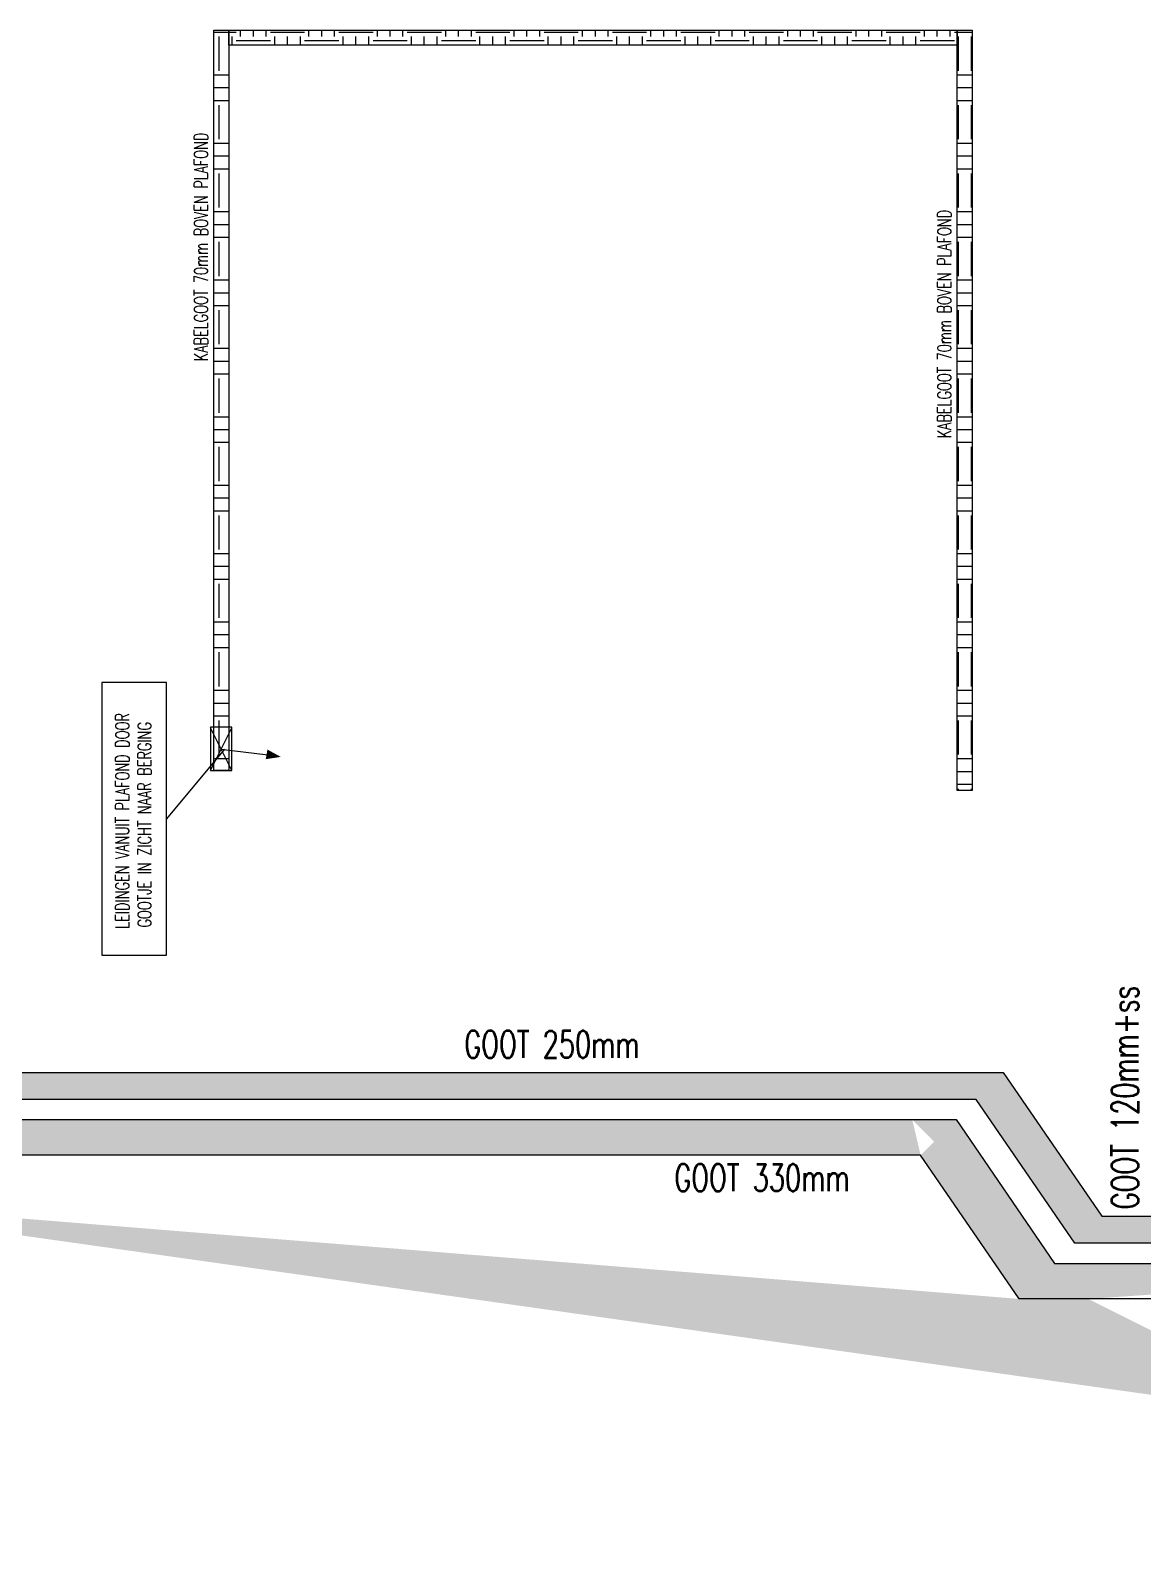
# Model space of a CAD drawing. Header units: millimetres. Extents: x -3262 to 113774, y 0 to 217478.
# Drawn here: x 79999 to 90328, y 194215 to 208251 of the extents above; entities that cross this region are included whole.
import ezdxf
from ezdxf.enums import TextEntityAlignment as Align

# ---------------------------------------------------------------- set-up
doc = ezdxf.new("R2010")
doc.units = ezdxf.units.MM
doc.header["$LTSCALE"] = 100
for name, color, linetype in [('ByLayer', 2, 'Continuous'), ('EL6131--_ENERGIEBEDR (1996)', 2, 'Continuous'), ('EL6131--_GEBOUWINST (1996)', 2, 'Continuous')]:
    doc.layers.add(name, color=color, linetype=linetype)
doc.styles.add('ROMANS', font='ROMANS', dxfattribs={"width": 0.7})

# ---------------------------------------------------------------- blocks, each defined once
blk = doc.blocks.new('*X74')
at = {"color": 0}
for p, q in [((39648, 22572), (39648, 22712)), ((39688, 22662), (40005, 22662)), ((40045, 22572), (40045, 22712)), ((40164, 22572), (40164, 22712)), ((40283, 22572), (40283, 22712)), ((40322, 22662), (40640, 22662)), ((40680, 22572), (40680, 22712)), ((40799, 22572), (40799, 22712)), ((40918, 22572), (40918, 22712)), ((40958, 22662), (41275, 22662)), ((41315, 22572), (41315, 22712)), ((41434, 22572), (41434, 22712)), ((41553, 22572), (41553, 22712)), ((41592, 22662), (41910, 22662)), ((41950, 22572), (41950, 22712)), ((42069, 22572), (42069, 22712)), ((42188, 22572), (42188, 22712)), ((42228, 22662), (42545, 22662)), ((42585, 22572), (42585, 22712)), ((42704, 22572), (42704, 22712)), ((42823, 22572), (42823, 22712)), ((42862, 22662), (43180, 22662)), ((43220, 22572), (43220, 22712)), ((43339, 22572), (43339, 22712)), ((43458, 22572), (43458, 22712)), ((43498, 22662), (43815, 22662)), ((43855, 22572), (43855, 22712)), ((43974, 22572), (43974, 22712)), ((44093, 22572), (44093, 22712)), ((44132, 22662), (44450, 22662)), ((44490, 22572), (44490, 22712)), ((44609, 22572), (44609, 22712)), ((44728, 22572), (44728, 22712)), ((44768, 22662), (45085, 22662)), ((45125, 22572), (45125, 22712)), ((45244, 22572), (45244, 22712)), ((45363, 22572), (45363, 22712)), ((45402, 22662), (45720, 22662)), ((45760, 22572), (45760, 22712)), ((45879, 22572), (45879, 22712)), ((45998, 22572), (45998, 22712)), ((46038, 22662), (46355, 22662)), ((46395, 22572), (46395, 22712)), ((46274, 22542), (46355, 22542)), ((46315, 22185), (46315, 22503)), ((46355, 22463), (46414, 22463)), ((46395, 22503), (46395, 22572)), ((46355, 22344), (46414, 22344)), ((46355, 22225), (46414, 22225)), ((46395, 21868), (46395, 22185)), ((46274, 22146), (46355, 22146)), ((46274, 22027), (46355, 22027)), ((46274, 21908), (46355, 21908)), ((46315, 21550), (46315, 21868)), ((46355, 21828), (46414, 21828)), ((46355, 21709), (46414, 21709)), ((46274, 21511), (46355, 21511)), ((46355, 21590), (46414, 21590)), ((46395, 21233), (46395, 21550)), ((46274, 21392), (46355, 21392)), ((46274, 21272), (46355, 21272)), ((46315, 20915), (46315, 21233)), ((46355, 21193), (46414, 21193)), ((46355, 21074), (46414, 21074)), ((46355, 20955), (46414, 20955)), ((46395, 20598), (46395, 20915)), ((46274, 20876), (46355, 20876)), ((46274, 20757), (46355, 20757)), ((46274, 20638), (46355, 20638)), ((46315, 20280), (46315, 20598)), ((46355, 20558), (46414, 20558)), ((46355, 20439), (46414, 20439)), ((46274, 20241), (46355, 20241)), ((46355, 20320), (46414, 20320)), ((46395, 19963), (46395, 20280)), ((46274, 20122), (46355, 20122)), ((46274, 20002), (46355, 20002)), ((46315, 19645), (46315, 19963)), ((46355, 19923), (46414, 19923)), ((46355, 19804), (46414, 19804)), ((46355, 19685), (46414, 19685)), ((46274, 19606), (46355, 19606)), ((46395, 19328), (46395, 19645)), ((46274, 19487), (46355, 19487)), ((46274, 19368), (46355, 19368)), ((46315, 19010), (46315, 19328)), ((46355, 19288), (46414, 19288)), ((46355, 19169), (46414, 19169)), ((46274, 18971), (46355, 18971)), ((46355, 19050), (46414, 19050)), ((46395, 18693), (46395, 19010)), ((46274, 18852), (46355, 18852)), ((46274, 18732), (46355, 18732)), ((46315, 18375), (46315, 18693)), ((46355, 18653), (46414, 18653)), ((46355, 18534), (46414, 18534)), ((46355, 18415), (46414, 18415)), ((46274, 18336), (46355, 18336)), ((46395, 18058), (46395, 18375)), ((46274, 18217), (46355, 18217)), ((46274, 18098), (46355, 18098)), ((46315, 17740), (46315, 18058)), ((46355, 18018), (46414, 18018)), ((46355, 17899), (46414, 17899)), ((46274, 17701), (46355, 17701)), ((46355, 17780), (46414, 17780)), ((46395, 17423), (46395, 17740)), ((46274, 17582), (46355, 17582)), ((46274, 17462), (46355, 17462)), ((46315, 17105), (46315, 17423)), ((46355, 17383), (46414, 17383)), ((46355, 17264), (46414, 17264)), ((46355, 17145), (46414, 17145)), ((46274, 17066), (46355, 17066)), ((46395, 16788), (46395, 17105)), ((46274, 16947), (46355, 16947)), ((46274, 16828), (46355, 16828)), ((46315, 16470), (46315, 16788)), ((46355, 16748), (46414, 16748)), ((46355, 16629), (46414, 16629)), ((46274, 16431), (46355, 16431)), ((46355, 16510), (46414, 16510)), ((46395, 16153), (46395, 16470)), ((46274, 16312), (46355, 16312)), ((46274, 16192), (46355, 16192)), ((46315, 15835), (46315, 16153)), ((46355, 16113), (46414, 16113)), ((46355, 15994), (46414, 15994)), ((46355, 15875), (46414, 15875)), ((39353, 15796), (39370, 15796)), ((39410, 15671), (39410, 15811)), ((39529, 15671), (39529, 15811)), ((39648, 15671), (39648, 15811)), ((39688, 15796), (40005, 15796)), ((40045, 15671), (40045, 15811)), ((40164, 15671), (40164, 15811)), ((40283, 15671), (40283, 15811)), ((40322, 15796), (40640, 15796)), ((40680, 15671), (40680, 15811)), ((40799, 15671), (40799, 15811)), ((40918, 15671), (40918, 15811)), ((40958, 15796), (41275, 15796)), ((41315, 15671), (41315, 15811)), ((41434, 15671), (41434, 15811)), ((41553, 15671), (41553, 15811)), ((41592, 15796), (41910, 15796)), ((41950, 15671), (41950, 15811)), ((42069, 15671), (42069, 15811)), ((42188, 15671), (42188, 15811)), ((42228, 15796), (42545, 15796)), ((42585, 15671), (42585, 15811)), ((42704, 15671), (42704, 15811)), ((42823, 15671), (42823, 15811)), ((42862, 15796), (43180, 15796)), ((43220, 15671), (43220, 15811)), ((43339, 15671), (43339, 15811)), ((43458, 15671), (43458, 15811)), ((43498, 15796), (43815, 15796)), ((43855, 15671), (43855, 15811)), ((43974, 15671), (43974, 15811)), ((44093, 15671), (44093, 15811)), ((44132, 15796), (44450, 15796)), ((44490, 15671), (44490, 15811)), ((44609, 15671), (44609, 15811)), ((44728, 15671), (44728, 15811)), ((44768, 15796), (45085, 15796)), ((45125, 15671), (45125, 15811)), ((45244, 15671), (45244, 15811)), ((45363, 15671), (45363, 15811)), ((45402, 15796), (45720, 15796)), ((45760, 15671), (45760, 15811)), ((45879, 15671), (45879, 15811)), ((45998, 15671), (45998, 15811)), ((46038, 15796), (46355, 15796)), ((46395, 15811), (46395, 15835)), ((46395, 15671), (46395, 15811)), ((39353, 15677), (39370, 15677)), ((39688, 15677), (40005, 15677)), ((40322, 15677), (40640, 15677)), ((40958, 15677), (41275, 15677)), ((41592, 15677), (41910, 15677)), ((42228, 15677), (42545, 15677)), ((42862, 15677), (43180, 15677)), ((43498, 15677), (43815, 15677)), ((44132, 15677), (44450, 15677)), ((44768, 15677), (45085, 15677)), ((45402, 15677), (45720, 15677)), ((46038, 15677), (46355, 15677))]:
    blk.add_line(p, q, dxfattribs=at)
blk = doc.blocks.new('NV-1')
at = {"layer": 'ByLayer'}
for p, q in [((0, 4), (7.91, 0)), ((0, 0), (7.91, 4))]:
    blk.add_line(p, q, dxfattribs=at)
blk.add_lwpolyline([(0, 0), (8, 0), (8, 4), (0, 4)], close=True, dxfattribs=at)
blk = doc.blocks.new('PIJL-IN')
at = {"layer": 'ByLayer', "color": 2}
blk.add_line((-3.08, -10.72), (-0.16, -0.31), dxfattribs=at)
blk.add_solid([(0, 0), (-1.71, -2.24), (0.01, -2.81)], dxfattribs=at)

msp = doc.modelspace()

# ---------------------------------------------------------------- hatches: boundary and pattern name
at = {"layer": 'EL6131--_ENERGIEBEDR (1996)'}
h = msp.add_hatch(dxfattribs=at)
h.set_pattern_fill('STARS', color=1, scale=25, angle=10)
h.paths.add_polyline_path([(88783, 198322), (72107, 198322), (71857, 198572), (72307, 198572), (89033, 198572), (89947, 197237), (92369, 197237), (92369, 196987), (89697, 196987)])
h = msp.add_hatch(dxfattribs=at)
h.set_pattern_fill('ZIGZAG', color=1, scale=25, angle=15)
h.set_pattern_definition([(15, (0, 0), (56.1266, 97.214124), [79.375, -79.375]), (105, (76.67, 20.54), (-97.214124, 56.1266), [79.375, -79.375])])
edge = h.paths.add_edge_path()
edge.add_line((72294, 198135), (88188, 198135))
edge.add_line((88266, 197805), (72624, 197805))
edge.add_line((89180, 196470), (88266, 197805))
edge.add_line((88596, 198135), (89510, 196800))
edge.add_line((88188, 198135), (88596, 198135))
edge.add_line((89510, 196800), (94650, 196800))
edge.add_line((89823, 196470), (89180, 196470))
edge.add_line((94320, 196470), (89823, 196470))
edge.add_line((94320, 194215), (94320, 196470))
edge.add_line((94650, 196800), (94650, 194545))
edge.add_line((97739, 194215), (94320, 194215))
edge.add_line((94650, 194545), (97739, 194545))

# ---------------------------------------------------------------- linework, layer by layer
for p, q in [((72294, 198135), (88188, 198135)), ((88188, 198135), (88596, 198135)), ((88596, 198135), (89510, 196800)), ((88266, 197805), (72624, 197805)), ((89180, 196470), (88266, 197805)), ((89510, 196800), (94650, 196800)), ((89823, 196470), (89180, 196470)), ((94320, 196470), (89823, 196470))]:
    msp.add_line(p, q, dxfattribs=at)
msp.add_lwpolyline([(88783, 198322), (88783, 198322), (88783, 198322), (72107, 198322), (72107, 198322), (72107, 198322), (71857, 198572), (72307, 198572), (72307, 198572), (89033, 198572), (89033, 198572), (89033, 198572), (89947, 197237), (92369, 197237), (92369, 196987), (89697, 196987)], close=True, dxfattribs=at)
at = {"layer": 'EL6131--_GEBOUWINST (1996)', "color": 1, "linetype": 'Continuous'}
msp.add_line((81803, 201576), (81265, 200928), dxfattribs=at)
at = {"layer": 'EL6131--_GEBOUWINST (1996)', "color": 2, "linetype": 'Continuous'}
for points in [[(81843, 208251), (81843, 201378), (81703, 201378), (81703, 208251)], [(88604, 208111), (81843, 208111), (81843, 208251), (88604, 208251)], [(88744, 208251), (88744, 201190), (88604, 201190), (88604, 208251)]]:
    msp.add_lwpolyline(points, close=True, dxfattribs=at)
at = {"layer": 'EL6131--_GEBOUWINST (1996)', "color": 3, "linetype": 'Continuous'}
msp.add_lwpolyline([(81265, 199663), (81265, 202194), (80665, 202194), (80665, 199663), (81265, 199663)], dxfattribs=at)

# ---------------------------------------------------------------- block references
at = {"layer": 'EL6131--_GEBOUWINST (1996)', "color": 1, "linetype": 'Continuous', "rotation": 90}
msp.add_blockref('*X74', (104415, 161836), dxfattribs=at)
at = {"layer": 'EL6131--_GEBOUWINST (1996)', "color": 2, "linetype": 'Continuous', "xscale": 50, "yscale": 50, "zscale": 50}
for name, p, rotation in [('NV-1', (81872, 201378), 90), ('PIJL-IN', (82325, 201503), 278.487772981763)]:
    msp.add_blockref(name, p, dxfattribs=dict(at, rotation=rotation))

# ---------------------------------------------------------------- texts
at = {"layer": 'EL6131--_ENERGIEBEDR (1996)', "color": 1, "linetype": 'Continuous', "style": 'ROMANS', "width": 0.7}
msp.add_text('GOOT 120mm+ss', height=250, rotation=90, dxfattribs=at).set_placement((90289, 197302))
for s, p in [('GOOT 250mm', (84029, 198710)), ('GOOT 330mm', (85979, 197470))]:
    msp.add_text(s, height=250, dxfattribs=at).set_placement(p)
at = {"layer": 'EL6131--_GEBOUWINST (1996)', "color": 1, "linetype": 'Continuous', "style": 'ROMANS', "width": 0.7}
for s, p in [('KABELGOOT 70mm BOVEN PLAFOND', (81585, 206240)), ('KABELGOOT 70mm BOVEN PLAFOND', (88486, 205523)), ('LEIDINGEN VANUIT PLAFOND DOOR', (80854, 200909)), ('GOOTJE IN ZICHT NAAR BERGING', (81060, 200873))]:
    msp.add_text(s, height=125, rotation=90, dxfattribs=at).set_placement(p, align=Align.MIDDLE)

doc.saveas('drawing.dxf')
